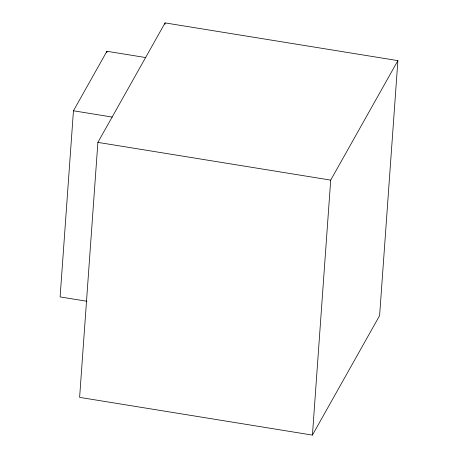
<?xml version="1.0" encoding="UTF-8"?>
<svg xmlns="http://www.w3.org/2000/svg" width="458" height="458" viewBox="0 0 458 458"><rect width="100%" height="100%" fill="white"/><g stroke="black" fill="none" stroke-linecap="round" stroke-linejoin="round"><path stroke-width="0.69" d="M145.758 57.571L106.914 51.273L73.452 110.784L60.113 296.921L86.946 301.267M97.892 142.386L79.618 397.372L312.425 435.1L379.613 315.614L397.887 60.628L165.08 22.9L97.892 142.386L330.699 180.114L397.887 60.628M106.811 52.699L106.914 51.273M164.983 24.326L165.08 22.9M312.425 435.1L330.699 180.114M73.452 110.784L112.296 117.076"/></g></svg>
